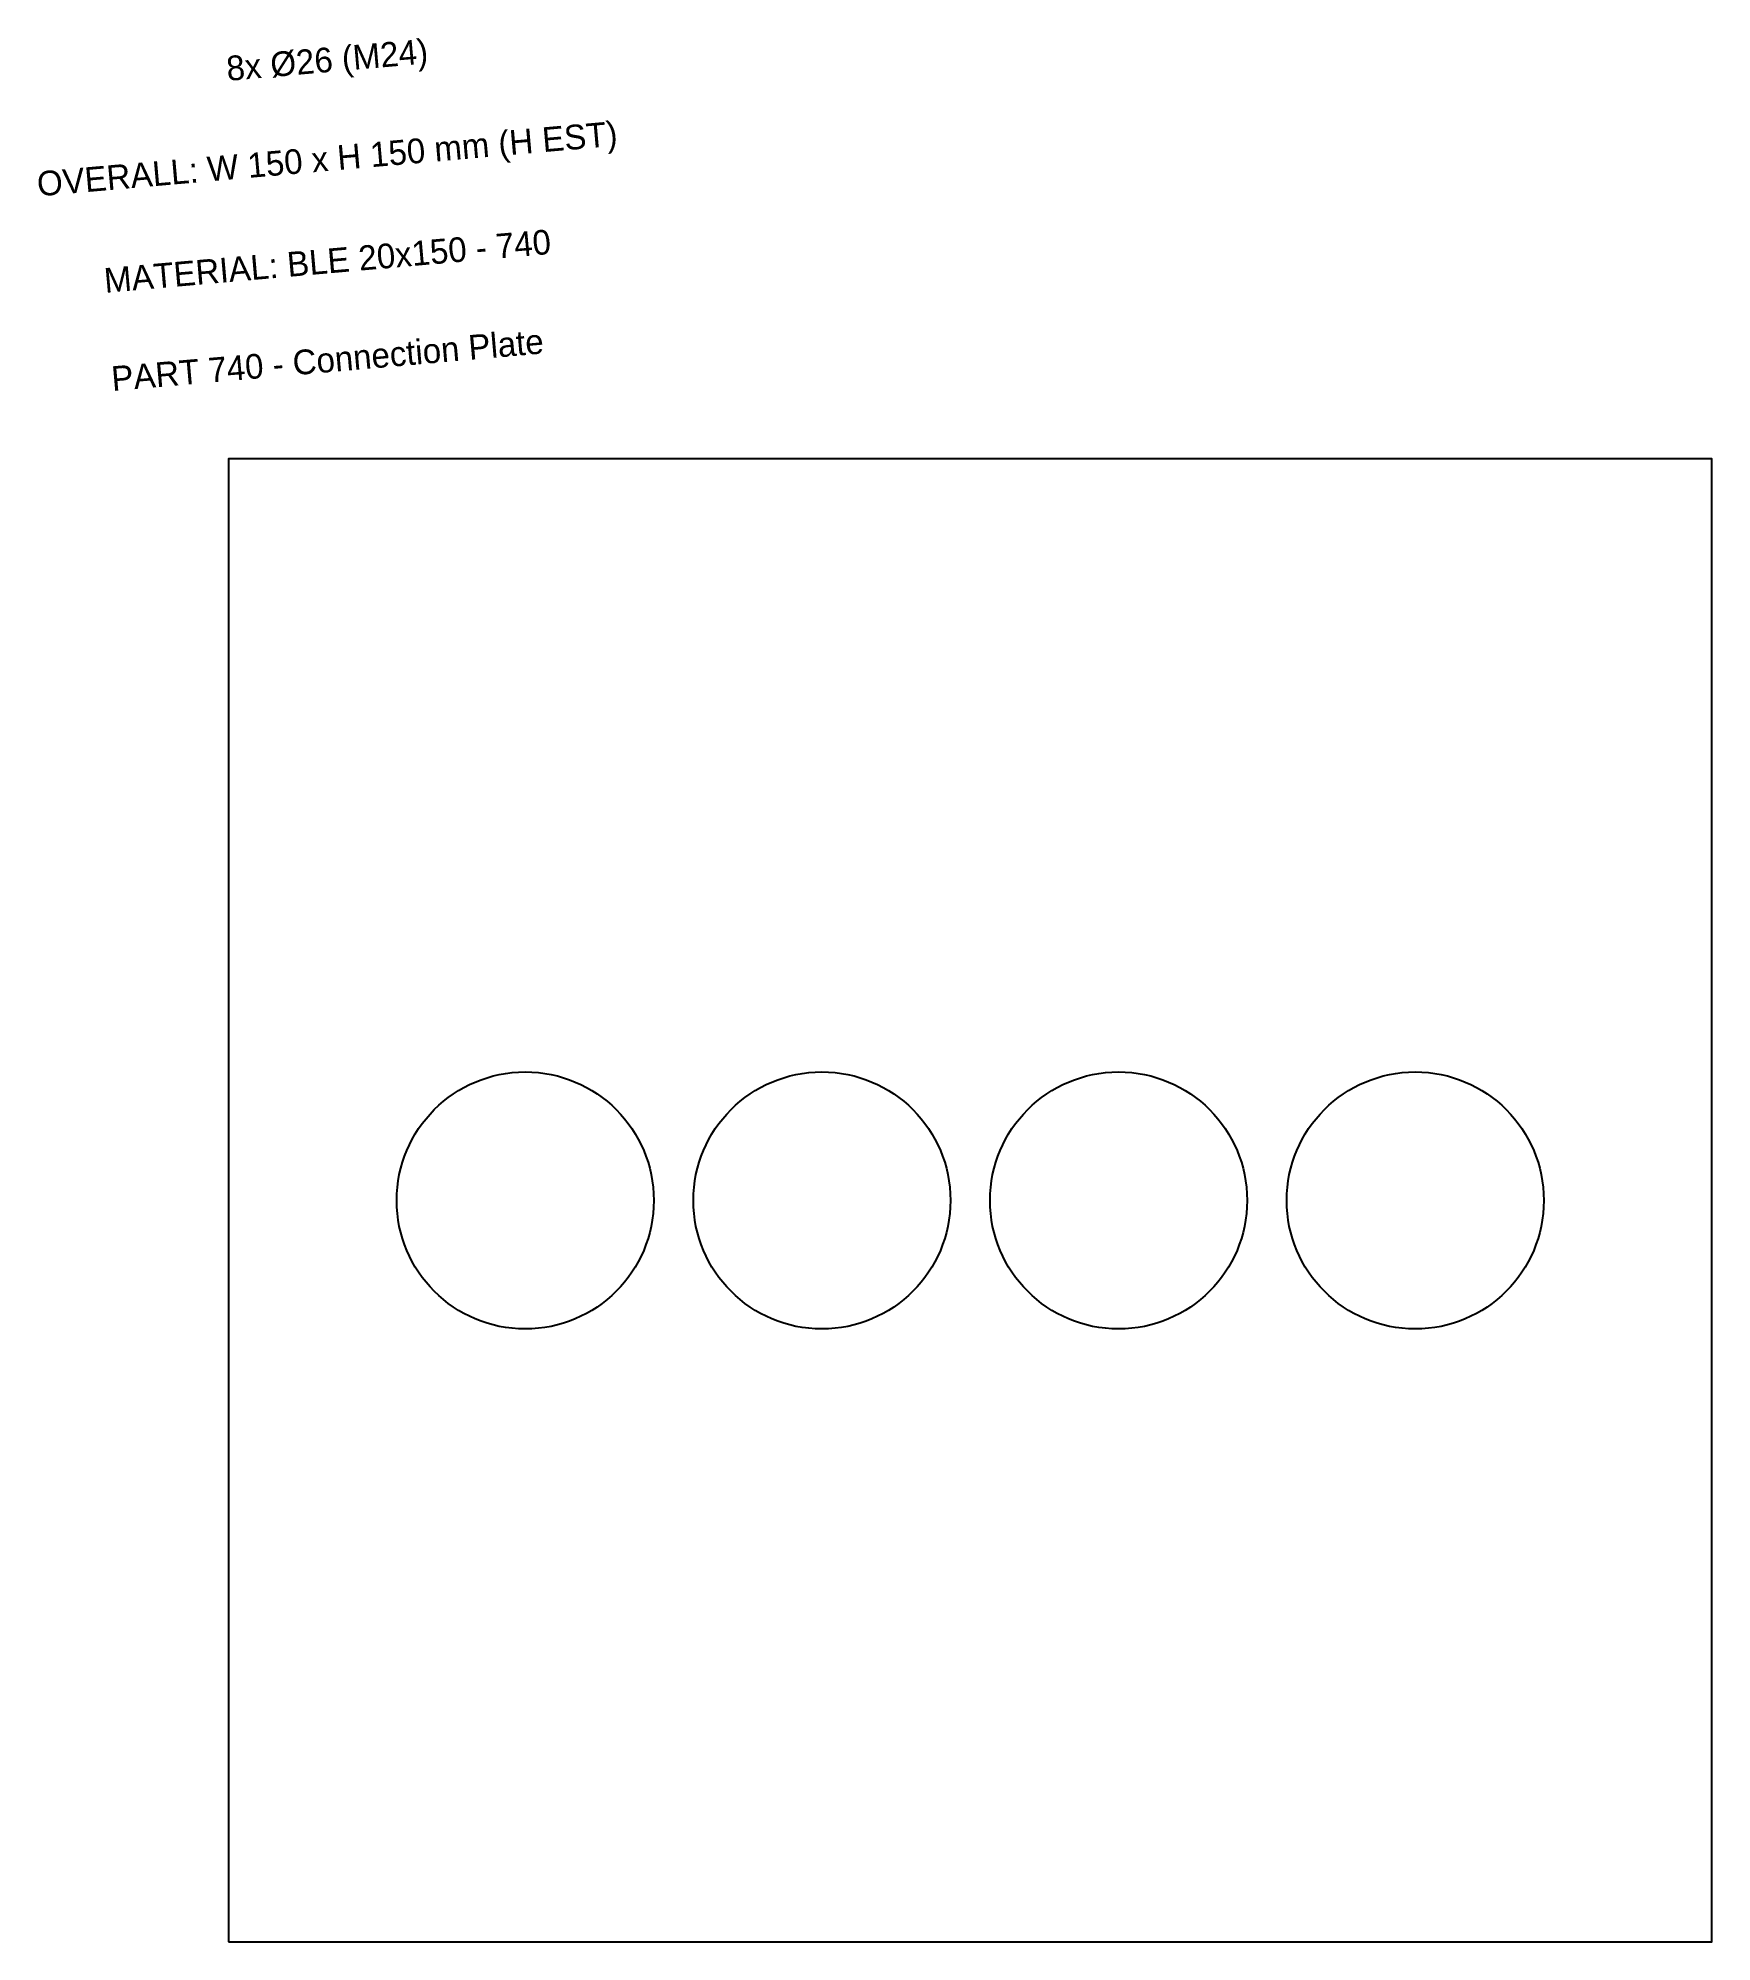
# Model space of a CAD drawing. Header units: millimetres. Extents: x -19 to 150, y 0 to 193.
import ezdxf

# ---------------------------------------------------------------- set-up
doc = ezdxf.new("R2010")
doc.units = ezdxf.units.MM
doc.layers.add('ANNOTATION', color=7, linetype='Continuous')
doc.layers.add('GEOMETRY', color=1, linetype='Continuous')

msp = doc.modelspace()

# ---------------------------------------------------------------- linework, layer by layer
at = {"layer": 'GEOMETRY'}
msp.add_lwpolyline([(0, 0), (150, 0), (150, 150), (0, 150), (0, 0)], dxfattribs=at)
for centre in [(30, 75), (30, 75), (60, 75), (60, 75), (90, 75), (90, 75), (120, 75), (120, 75)]:
    msp.add_circle(centre, 13, dxfattribs=at)

# ---------------------------------------------------------------- texts
at = {"layer": 'ANNOTATION', "char_height": 2.5, "attachment_point": 5, "rotation": 5}
for s, insert in [('8x Ø26 (M24)', (10, 190)), ('OVERALL: W 150 x H 150 mm (H EST)', (10, 180)), ('MATERIAL: BLE 20x150 - 740', (10, 170)), ('PART 740 - Connection Plate', (10, 160))]:
    msp.add_mtext(s, dxfattribs=dict(at, insert=insert))

doc.saveas('drawing.dxf')
